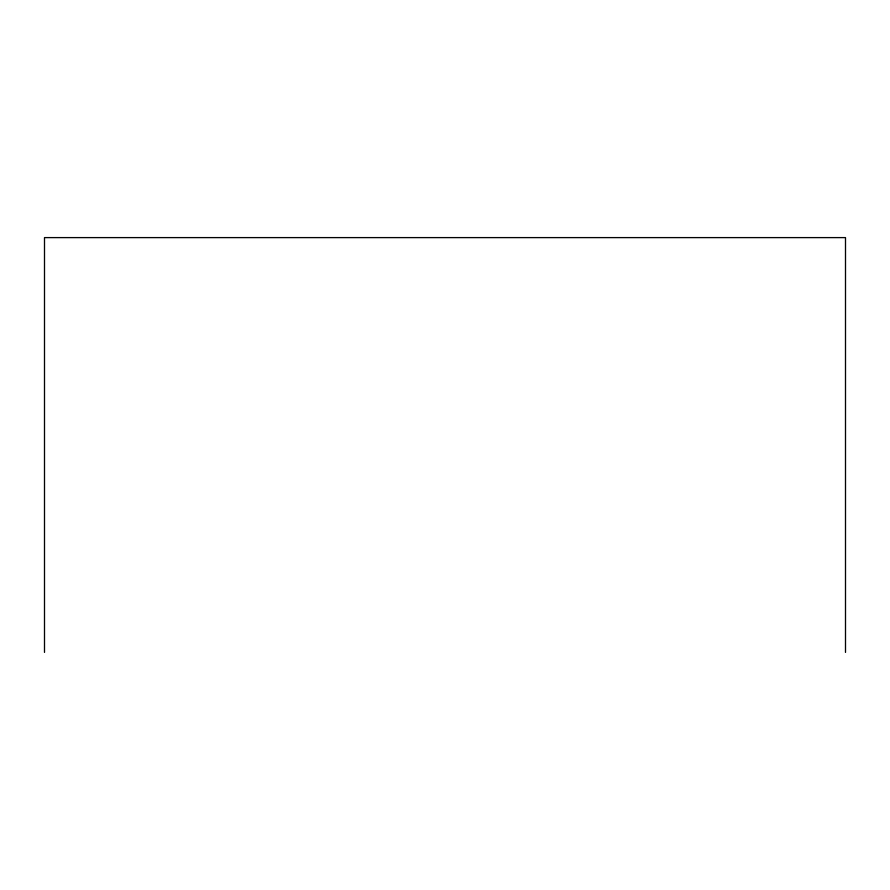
<?xml version="1.0" encoding="UTF-8"?>
<svg xmlns="http://www.w3.org/2000/svg" width="890" height="890" viewBox="0 0 890 890"><rect width="100%" height="100%" fill="white"/><g stroke="black" fill="none" stroke-linecap="round" stroke-linejoin="round"><path stroke-width="1.33" d="M845.5 652.392L845.5 237.608L44.5 237.608L44.5 652.392"/></g></svg>
